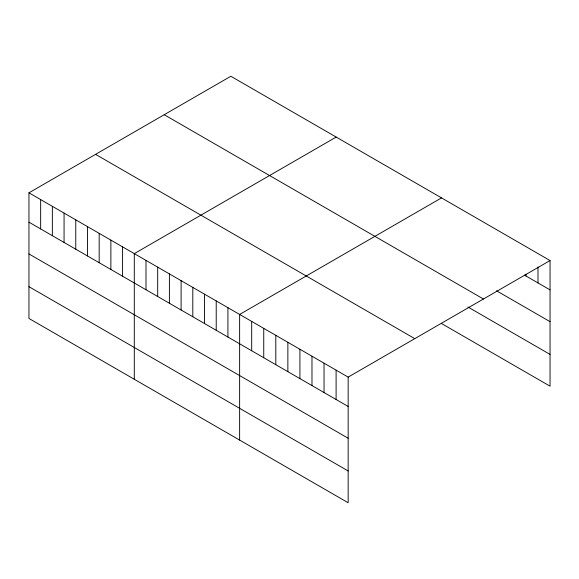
<?xml version="1.0" encoding="UTF-8"?>
<svg xmlns="http://www.w3.org/2000/svg" width="579" height="579" viewBox="0 0 579 579"><rect width="100%" height="100%" fill="white"/><g stroke="black" fill="none" stroke-linecap="round" stroke-linejoin="round"><path stroke-width="0.87" d="M28.95 192.814L348.16 377.11L348.16 502.746L28.95 318.45L28.95 192.814L230.84 76.254L550.05 260.55L550.05 386.186L441.516 323.523M336.182 137.071L134.292 253.631L134.292 379.267M441.516 197.888L239.626 314.448L239.626 440.083M348.16 377.11L550.05 260.55M524.422 275.105L550.05 289.898M496.536 290.781L550.05 321.671M164.219 114.722L483.429 299.01M467.897 306.979L550.05 354.413M95.571 154.354L414.781 338.643M28.95 222.17L348.16 406.465M28.95 253.942L348.16 438.238M28.95 286.677L348.16 470.973M537.992 266.926L537.992 282.936M525.935 274.2L525.935 275.973M336.102 370.147L336.102 399.503M324.037 363.185L324.037 392.54M311.98 356.223L311.98 385.578M299.922 349.26L299.922 378.615M287.864 342.298L287.864 371.653M275.807 335.335L275.807 364.69M263.742 328.373L263.742 357.728M251.684 321.41L251.684 350.765M227.923 307.695L227.923 337.043M216.22 300.935L216.22 330.291M204.517 294.175L204.517 323.531M192.807 287.423L192.807 316.771M181.104 280.663L181.104 310.018M169.401 273.903L169.401 303.258M157.698 267.151L157.698 296.499M145.995 260.391L145.995 289.746M122.582 246.878L122.582 276.226M110.878 240.119L110.878 269.474M99.175 233.359L99.175 262.714M87.472 226.606L87.472 255.954M75.769 219.846L75.769 249.202M64.066 213.086L64.066 242.442M52.356 206.334L52.356 235.682M40.653 199.574L40.653 228.929"/></g></svg>
